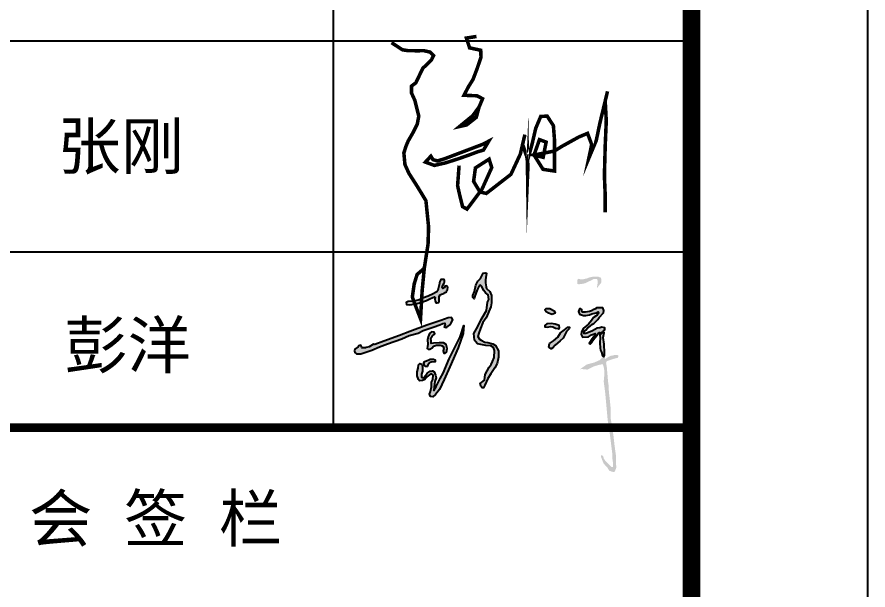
# Model space of a CAD drawing. Extents: x 19118 to 566552, y -1188739 to 92943.
# Drawn here: x 393780 to 401007, y -129700 to -124834 of the extents above; entities that cross this region are included whole.
import ezdxf

# ---------------------------------------------------------------- set-up
doc = ezdxf.new("R2010")
doc.units = 0
doc.header["$LTSCALE"] = 1000
doc.header["$MEASUREMENT"] = 0
doc.layers.get('0').update_dxf_attribs({"linetype": 'CONTINUOUS'})
doc.layers.add('PUB_TITLE', color=4, linetype='CONTINUOUS')
doc.layers.add('图框', color=4, linetype='CONTINUOUS')
doc.styles.add('STYLE-黑体', font='simhei.ttf')

# ---------------------------------------------------------------- blocks, each defined once
blk = doc.blocks.new('新块HGJHJFKJFJKFHK')
for points in [[(353176.6216830318, 136860.5037889128), (353168.4671395887, 136876.121503787), (353173.2246149438, 136895.1343422757), (353183.4173992416, 136921.6167452108), (353196.3309980691, 136955.5679813566), (353214.0004922226, 136981.3710670754), (353240.5734648299, 137043.0551178254), (353244.9122317932, 137066.6535303375), (353245.3941414519, 137086.8802187509), (353244.4303221339, 137108.5518273154), (353236.2362778992, 137130.22343588), (353217.4370611031, 137146.59797887), (353214.0636934894, 137157.6747250498), (353211.6525651631, 137179.8274861762), (353210.2068361859, 137195.7201453698), (353212.1360548534, 137209.2048480563), (353216.9551514438, 137234.2481807199), (353209.7249265262, 137236.1742534317), (353197.1936953608, 137233.7662969247), (353182.2513358677, 137204.3889350429), (353167.7908860347, 137188.4962758484), (353156.7038038136, 137165.3797471324), (353148.5097595793, 137131.186472237), (353140.3157153437, 137107.5887909596), (353140.3157153437, 137095.5490084236), (353147.0640306021, 137088.3251389019), (353148.5097595793, 137098.438117491), (353159.1149321417, 137125.4075228506), (353165.8616673672, 137142.7451022124), (353175.984930269, 137162.4906380646), (353181.8989888062, 137165.3899844208), (353188.6030631778, 137159.7221827543), (353202.5263022436, 137136.0199348881), (353211.2938979743, 137123.1385009884), (353225.7322273641, 137111.2881082903), (353229.3425997277, 137086.0400298567), (353222.638525357, 137070.5824554245), (353217.4813019894, 137023.6942115269), (353186.2330156742, 136971.536688981), (353166.8476071288, 136932.7995204531), (353144.9025472789, 136891.8701097075), (353148.5492603709, 136855.7441809854), (353153.877127158, 136846.8713767772), (353165.1253726091, 136833.2667515668), (353213.0777537283, 136824.3946785935), (353242.0871351687, 136823.2115405343), (353255.7022680603, 136813.1555982669), (353261.6226467229, 136796.5938591439), (353259.2541792509, 136757.5546906026), (353250.9669131483, 136733.8948543597), (353243.2705788887, 136717.9239530315), (353231.4298215625, 136701.9537829388), (353210.1183544127, 136660.5483382788), (353204.7889075927, 136628.6072668576), (353181.7014848473, 136610.270820646), (353184.6608841638, 136594.8922195822), (353191.7647065464, 136584.8362773148), (353198.8701089616, 136584.8362773148), (353207.1573750647, 136599.6240405842), (353224.9185110549, 136637.4800710661), (353241.7268879483, 136664.2352246182), (353264.326080909, 136699.046392999), (353277.9791345596, 136722.0971105743), (353285.04187612, 136759.2606616112), (353285.04187612, 136794.0718299932), (353267.6899683322, 136825.1946495679), (353253.4191222987, 136834.0221172128), (353223.5154429334, 136842.170267641), (353207.8841896327, 136843.5281708398), (353186.8160473593, 136854.3928589007)], [(353884.5833128481, 136782.4203331858), (353882.0758025893, 136832.1267563663), (353877.9930007574, 136869.218646384), (353882.0758025893, 136898.3364198782), (353879.8827186325, 136901.2189478319), (353857.4078857377, 136893.4555920212), (353859.6527831606, 136870.3301234234), (353857.6095686769, 136840.0671828007), (353860.7817157879, 136808.9605036775), (353861.8457616833, 136798.5262668364), (353867.8555175695, 136787.4366045614), (353873.6298455982, 136765.2918040339), (353881.1862447597, 136761.4455914753), (353884.8677185485, 136767.9426135122)]]:
    blk.add_hatch(color=256).paths.add_polyline_path(points)
h = blk.add_hatch(color=256)
h.paths.add_polyline_path([(352610.3483961909, 136816.686734337), (352656.5539673246, 136833.2234874052), (352737.6761991517, 136862.555543668), (352779.0139157455, 136880.7770875456), (352829.4712671288, 136894.1377822555), (352858.044965859, 136909.3236670125), (352892.692636379, 136920.8629662491), (352913.9688918609, 136928.7594745412), (352951.8097361173, 136942.3250762398), (352970.1270996216, 136949.5613286715), (352980.3574035396, 136951.6900846307), (352982.0581156421, 136940.6213125578), (352977.3724802597, 136929.5525404852), (352986.743751023, 136926.9987922491), (352992.2884195587, 136929.1275482083), (353008.0547149102, 136940.1963202808), (353017.000807649, 136952.1150769073), (353026.3720784141, 136969.1451245811), (353018.2763417247, 136984.0464162949), (352999.5338001959, 136981.0676757813), (352957.3457275503, 136966.166384067), (352878.9394288217, 136939.771328004), (352783.3437899216, 136904.3527752002), (352723.3416257226, 136881.3348899089), (352634.9393048775, 136848.6787869058), (352584.0394212306, 136829.9449755516), (352576.9068429261, 136831.5121345735), (352551.8213394266, 136817.8896142639), (352534.9096665382, 136814.0760674927), (352531.1958666425, 136810.7064858674), (352510.9695405755, 136810.7709936238), (352509.2861826788, 136819.8969438585), (352505.4422262455, 136826.1428125018), (352494.8735153284, 136822.5379672941), (352489.3375238939, 136817.2559204226), (352472.0353813916, 136803.5688923568), (352469.154583341, 136795.4029693197), (352471.7924225186, 136784.3569646903), (352481.4066521549, 136777.8720378912), (352504.7220267337, 136777.8720378912), (352567.5876347786, 136798.7687563709)])
h.paths.add_polyline_path([(352954.4736066051, 137111.8628436172), (352962.8817189853, 137115.9344214146), (352974.587130337, 137119.2508790052), (352982.8997945893, 137125.0831390923), (352989.6332261753, 137129.3482401589), (352992.1062004049, 137135.4119692548), (352996.6009395304, 137141.0203494824), (352997.945890428, 137153.3678929602), (352990.5356448423, 137163.4690486878), (352983.3423268199, 137159.8755872027), (352976.383290567, 137151.7969393641), (352968.9643678791, 137146.856404144), (352964.7820044453, 137155.587718693), (352968.3309393916, 137160.6876260171), (352972.3310836726, 137168.4513242209), (352977.2076153103, 137177.3268325782), (352979.8714857954, 137184.8666509223), (352979.8714857954, 137192.41026384), (352977.6588246427, 137197.7340510251), (352965.8839964694, 137199.0659464645), (352958.1179896793, 137198.1780161712), (352955.4541191938, 137193.9622445657), (352952.7902487065, 137186.6425115074), (352949.900773556, 137179.5428637372), (352948.7901044278, 137168.6752040806), (352947.2369030686, 137159.7996957231), (352943.6879681228, 137146.0481599028), (352941.9091620985, 137136.2847212519), (352935.9132842286, 137128.3009377619), (352928.1472774381, 137125.4170615958), (352915.044852573, 137116.5415532385), (352886.0025903075, 137104.2015989089), (352860.5960340113, 137094.9959626222), (352844.812384455, 137087.8090396518), (352829.1762456424, 137081.4910741042), (352802.8759477851, 137075.7119380512), (352773.6514663636, 137073.6249224049), (352761.9634092157, 137069.0372825571), (352763.6294129081, 137056.9401809567), (352781.9988390259, 137054.8531653105), (352818.6856286488, 137060.6930145457), (352848.0749750179, 137070.7031005), (352877.4556442848, 137079.3774964405), (352895.4866634035, 137089.3837878207), (352913.2660465483, 137096.0622378885), (352922.1600766717, 137099.8036877558), (352926.012710209, 137095.9028657848), (352925.0929373377, 137086.7086132196), (352926.9324830798, 137075.2186434435), (352931.9912338713, 137066.7150033292), (352938.1346224849, 137065.489355958), (352946.1349110445, 137069.0942011656), (352949.2326366585, 137076.0534497021), (352949.2326366585, 137090.2261832257), (352949.6317833751, 137102.9493895209)])
h.paths.add_polyline_path([(352903.6778482203, 136835.5154100399), (352902.7754295538, 136848.6066900034), (352902.5151164765, 136866.0237842143), (352910.0555186016, 136876.9407733307), (352923.3314855178, 136890.1990145446), (352921.2489809026, 136899.5564337879), (352905.1182472459, 136901.8976858855), (352893.924784943, 136892.5402666429), (352887.1653220491, 136873.5636025578), (352882.4796866667, 136857.186221596), (352883.7205123324, 136831.9181539813), (352882.0805399497, 136818.5195135326), (352880.1195147703, 136808.0578732832), (352887.3215098944, 136803.1552838018), (352896.8055829932, 136803.1552838018), (352908.5804111664, 136812.3077960539), (352917.4137015715, 136821.7866416619), (352932.7895273087, 136825.7102310763), (352954.3781584757, 136826.3628977881), (352962.2309362916, 136824.074769725), (352971.3939565956, 136818.8458468876), (352975.3160069524, 136807.0788732172), (352972.3744691843, 136794.3328994791), (352975.3160069524, 136782.2395924526), (352981.8585422826, 136781.2567978118), (352990.0410499959, 136786.4857206495), (352993.642047558, 136807.7315399275), (352988.7308075102, 136830.939153914), (352974.0057644667, 136839.7653328105), (352948.4950829404, 136839.4389994553), (352917.4137015715, 136838.1298714591)], flags=17)
h.paths.add_polyline_path([(352893.2566480469, 136727.1385848181), (352902.9055860932, 136729.9313912106), (352925.7784284395, 136732.7241976032), (352926.2903774902, 136744.4038960737), (352916.6327623418, 136747.4509389173), (352898.5930661196, 136747.7051753687), (352890.7142569949, 136744.4038960737), (352877.499029797, 136737.8013374837), (352866.0626086243, 136734.5000581889), (352862.7566325492, 136724.8542513292), (352866.5658805729, 136712.1576070526), (352872.6658836729, 136705.5550484628), (352882.0718628461, 136706.3177578173), (352884.6142538972, 136713.9334676393)], flags=17)
h.paths.add_polyline_path([(352848.0142353, 136662.8660920631), (352853.9406963484, 136680.1731436305), (352853.9406963484, 136703.4035250602), (352851.2074090415, 136719.3445300231), (352838.9032776123, 136722.9873209697), (352832.0657207947, 136715.7017390771), (352829.3237563861, 136697.0286409043), (352824.3170682103, 136675.1643060803), (352824.3170682103, 136653.3037658291), (352831.9008558472, 136632.4222256452), (352836.9248982286, 136625.5198957172), (352854.5047080149, 136626.7758996786), (352867.0604754193, 136632.4222256452), (352877.09988308, 136646.219296354), (352887.1479678433, 136653.1216262822), (352894.6796928663, 136658.7641576746), (352903.4695977592, 136666.2925922967), (352914.1424339064, 136656.2559443255), (352912.2595026521, 136633.0483303393), (352905.985957501, 136617.3653564014), (352904.7277776292, 136589.7674204108), (352899.0789838634, 136564.6776977688), (352894.6796928663, 136548.3686191366), (352899.7037352477, 136535.193858548), (352912.884254036, 136533.9416491605), (352927.3316297983, 136546.4865104818), (352951.1849847338, 136575.3404504339), (352976.2965195426, 136631.7923263811), (353009.2174466532, 136703.9233816856), (353055.518465912, 136810.6723347026), (353084.0140707162, 136893.2270845188), (353088.9947275859, 136938.7771496411), (353066.9201786746, 136874.7247421724), (353030.6759212837, 136798.1122950854), (353005.269364988, 136748.6082839578), (352971.7063322882, 136667.2450303455), (352953.7967926045, 136637.8826174905), (352932.104036205, 136592.5184864887), (352918.8454234945, 136570.8400857862), (352920.0515407505, 136590.5111568946), (352924.8673326708, 136620.6211008088), (352930.8979189489, 136641.4950518449), (352928.8848311557, 136657.5536886001), (352920.849834186, 136675.2174301146), (352910.4720195243, 136681.998333678), (352898.6190974275, 136680.1731436307), (352880.8397142836, 136668.3340730554), (352872.631175261, 136656.4912079064), (352860.778253166, 136641.9162495489), (352849.3852175036, 136645.1036916267)])
h = blk.add_hatch(color=256)
h.paths.add_polyline_path([(353600.6468818537, 137020.8972380561), (353575.9336065208, 137034.9259795047), (353554.3108731322, 137033.8035339419), (353546.448635547, 137026.2279404363), (353554.3108731317, 137015.0049472771), (353566.9479664196, 137008.5517993342), (353589.1331910822, 137000.134554465), (353605.9810687671, 137007.4293537714)])
h.paths.add_polyline_path([(353605.5386599009, 136944.8912206643), (353582.5871198787, 136948.4194290295), (353558.9293056992, 136948.0662425755), (353547.2765721418, 136938.893632061), (353547.9828462983, 136929.7210215452), (353561.0481281676, 136927.9572829801), (353580.1159503474, 136931.8379465648), (353593.1796521861, 136930.7791184374), (353608.0098294313, 136923.3709777225), (353620.7211842071, 136920.195955811), (353626.0174503615, 136917.3733891187), (353630.9613694525, 136927.2516413067), (353627.7839257666, 136937.8355351683)])
h.paths.add_polyline_path([(353651.3548382041, 136866.4121668601), (353670.4463608577, 136903.2305750257), (353685.5419834233, 136918.7568855392), (353687.3179390193, 136928.5159464394), (353677.106194343, 136928.5159464394), (353658.4586605858, 136913.4334955098), (353635.3728178721, 136896.5770687229), (353620.2771953074, 136872.1786852359), (353596.3017947632, 136851.3297159289), (353574.1023498164, 136836.6911245779), (353568.7744830288, 136815.3982956881), (353582.5381388962, 136806.5262227146), (353591.4179168758, 136810.9618935835), (353604.7375838445, 136826.0443445143), (353634.4848400727, 136850.8858563501)])
h.paths.add_polyline_path([(353811.789673829, 137194.1436029371), (353822.3553455989, 137200.7905281278), (353842.312725611, 137200.7905281273), (353845.8346162001, 137193.3611816008), (353845.8346162005, 137177.3310502485), (353842.3127256096, 137155.4364150387), (353844.2688048161, 137150.3536012875), (353850.5304703205, 137160.5192287884), (353867.3578075939, 137181.632173895), (353867.3578075939, 137194.1436029408), (353865.4001483559, 137207.8279327512), (353850.9223181745, 137213.6924366042), (353827.8333153953, 137214.4748579412), (353818.0513393334, 137214.0836472729), (353796.919995795, 137209.3920441904), (353787.9185553775, 137205.0909205413), (353763.2653212473, 137199.6168961221), (353753.8736130078, 137198.83520602), (353735.8738922356, 137202.3539083317), (353731.9601537916, 137198.0535159173), (353730.7861902621, 137174.2035586027), (353738.612087117, 137171.4665463931), (353755.8312722449, 137173.0306578319), (353775.0049565476, 137176.9405708126), (353791.8322938271, 137185.5420868756)])
h.paths.add_polyline_path([(353803.4945075708, 136934.888658529), (353817.6373710367, 136945.2005330246), (353824.1360412915, 136949.0197728773), (353846.6878333008, 136971.9337495285), (353853.9496588525, 136983.7731737044), (353879.560392173, 137008.978840513), (353881.0898628277, 137023.1092236115), (353876.1206632298, 137038.0037471751), (353849.7451945809, 137037.6220425604), (353840.5237247567, 137037.4885898571), (353835.6023311121, 137033.039393477), (353825.4190270067, 137029.2801148862), (353810.7215724224, 137021.5516932862), (353799.1193998782, 137018.0739401289), (353777.4603257594, 137012.6642643801), (353761.990235691, 137012.6642643799), (353756.9625749197, 137016.9142015862), (353755.8028316749, 137028.5071996016), (353751.5478063906, 137032.3710447837), (353743.4264436122, 137031.5981295003), (353737.6245673248, 137017.3010248459), (353744.2006591307, 137002.6170969316), (353755.0286161578, 136997.5935132069), (353766.6323687346, 136995.2747673568), (353779.3942845231, 136994.5018520736), (353799.1193998777, 136998.3664284901), (353813.8152744295, 137004.1629274985), (353838.5680505564, 137009.9586952709), (353849.7831153409, 137014.5961869714), (353853.2639251077, 137009.1857799877), (353842.4359680819, 136996.8205979242), (353823.4850682439, 136982.909585293), (353811.1086801821, 136965.9069115295), (353793.7046313495, 136945.8133078663), (353766.2452609749, 136922.6280430694), (353753.8688729121, 136901.3754320996), (353751.9349141503, 136887.463688234), (353760.8304924448, 136872.3936682957), (353794.0917391074, 136873.5526756033), (353811.1086801807, 136884.7588503597), (353823.0979604912, 136889.3963420609), (353832.3790665083, 136892.8740952177), (353831.3773264294, 136882.8664144533), (353815.7271127468, 136863.0901667323), (353798.9076756337, 136836.7386548455), (353804.6416105605, 136832.5377103774), (353813.8152744304, 136840.9395993141), (353818.7844740287, 136853.1607281031), (353829.869976222, 136867.2911111986), (353840.5715307086, 136881.803930153), (353848.5996716199, 136891.7333687824), (353856.2438648343, 136897.4618629449), (353857.9637293066, 136891.542516475), (353874.3438302921, 136899.140515789), (353878.7956568454, 136907.009596961), (353886.4398500589, 136914.2656408177), (353886.0590624274, 136924.9592199131), (353870.0043606395, 136927.632614687), (353858.5364907878, 136924.9592199133), (353843.2481043572, 136922.6675297542), (353817.6373710376, 136908.537146656), (353794.7032113583, 136898.9894126373), (353778.650089608, 136892.4975092468), (353767.9469550829, 136891.733368782), (353771.3866840261, 136905.1003426522), (353779.7956125666, 136912.3563865068), (353787.8237534766, 136923.4316702193)])
h = blk.add_hatch(color=256)
h.paths.add_polyline_path([(353869.6219929759, 136893.6426230924), (353873.8264572471, 136898.2260034104), (353874.3438302926, 136899.140515789), (353857.9637293057, 136891.542516475), (353859.6835937779, 136885.623170005)])
h.paths.add_polyline_path([(353900.3093680483, 136736.5638617243), (353912.3476293273, 136741.2700895042), (353924.1251854012, 136745.1924334791), (353947.4180122577, 136752.2532376185), (353959.1955683157, 136754.083518559), (353963.6449374962, 136762.4510394552), (353962.5973764989, 136768.4654464618), (353955.5314748758, 136771.6031753937), (353944.5391945555, 136771.6031753937), (353935.6404562001, 136769.2500615033), (353928.5745545742, 136767.6808314213), (353918.6298352485, 136765.8505504791), (353913.3951903367, 136763.2356545007), (353905.8047181917, 136759.5750926157), (353895.3370083878, 136751.7296734342), (353887.2235457669, 136748.5919445023), (353886.4382700277, 136753.8217364639), (353884.8677185485, 136767.9426135131), (353874.9103589705, 136791.2836313407), (353873.0174810309, 136788.397447212), (353873.783796391, 136759.4829570191), (353859.74205495, 136743.0564963518), (353827.2297432991, 136728.542214933), (353785.0318375179, 136717.4830183903), (353746.2942010923, 136690.5282377136), (353759.4369045137, 136691.2192546889), (353787.4872535472, 136688.1540745766), (353812.7029321352, 136700.2039378363), (353828.6138510411, 136707.8073182682), (353857.6674733688, 136716.1009844398), (353874.9609199842, 136718.8657835758), (353880.495770921, 136702.2777199968), (353882.5703525017, 136693.2923056142), (353884.6465141149, 136666.3375249376), (353880.4957709205, 136620.7208985212), (353889.2634981405, 136553.4789285128), (353895.8568388056, 136480.2894307604), (353902.9211603967, 136401.8718006938), (353913.1234248821, 136339.9223116745), (353928.4386718473, 136216.0840261219), (353929.6584562981, 136207.5541710894), (353928.681996726, 136190.2509597818), (353932.3413500721, 136164.6621258884), (353933.3162296116, 136151.9890939343), (353932.8295798576, 136136.6353548568), (353926.9755625236, 136136.3918536372), (353921.8530998542, 136138.5848270856), (353889.411889629, 136172.4607460374), (353881.1183033981, 136184.1583106423), (353878.4354096241, 136194.8811391339), (353875.5091909734, 136201.4615219488), (353864.5327109694, 136202.4362580628), (353864.2878060611, 136197.0748438173), (353871.3616078389, 136177.8221602879), (353879.6551940721, 136156.8635057412), (353903.5594931915, 136130.2992044966), (353906.2423869697, 136125.1812914665), (353911.3648496354, 136116.4079352085), (353923.8044389635, 136111.2900221831), (353935.0242438461, 136108.1215813853), (353940.3900313936, 136108.3658138401), (353943.5611549518, 136112.7524919711), (353946.4889536365, 136119.3321435543), (353951.3665113975, 136131.7616742857), (353950.5922958795, 136158.0210505793), (353950.2604892286, 136197.6949310034), (353942.0064037913, 136257.7315095539), (353935.6467763209, 136313.9137489476), (353928.824199575, 136363.8190680166), (353920.4184310981, 136407.747273065), (353919.7121569426, 136469.963662817), (353915.5124327652, 136513.0882407307), (353911.3490493177, 136548.6386875744), (353908.1289447783, 136582.4495266195), (353909.3692696379, 136589.8913041408), (353905.6451349952, 136616.3503075455), (353903.1629052423, 136641.9830155441), (353898.1984457388, 136699.8624511393), (353893.7664569076, 136726.1035465609), (353895.3370083864, 136732.3797356592)])
for points in [[(353175.984930269, 137162.4906380645), (353165.8616673667, 137142.7451022114), (353159.1149321408, 137125.4075228656), (353148.5097595793, 137098.438117491), (353147.0640306021, 137088.3251389017), (353140.3157153437, 137095.5490084232), (353140.3157153437, 137107.5887909592), (353148.5097595793, 137131.1864722358), (353156.7038038136, 137165.3797471321), (353167.7908860347, 137188.4962758481), (353182.2513358677, 137204.3889350425), (353197.1936953608, 137233.7662969244), (353209.7249265262, 137236.1742534316), (353216.9551514438, 137234.2481807197), (353212.1360548534, 137209.204848057), (353210.2068361859, 137195.7201453698), (353211.6525651631, 137179.8274861752), (353214.0636934894, 137157.67472505), (353217.4370611031, 137146.5979788698), (353236.2362778992, 137130.2234358799), (353244.4303221339, 137108.5518273151), (353245.3941414519, 137086.8802187502), (353244.9122317927, 137066.6535303368), (353240.5734648299, 137043.0551178253), (353214.0004922226, 136981.3710670749), (353196.3309980691, 136955.5679813568), (353183.4173992402, 136921.6167452106), (353173.2246149438, 136895.1343422758), (353168.4671395887, 136876.1215037869), (353176.6216830318, 136860.5037889127), (353186.8160473597, 136854.3928589002), (353207.8841896327, 136843.5281708395), (353223.5154429334, 136842.1702676407), (353253.4191222987, 136834.0221172126), (353267.6899683322, 136825.1946495677), (353285.04187612, 136794.0718299929), (353285.04187612, 136759.260661611), (353277.9791345592, 136722.0971105738), (353264.3260809085, 136699.0463929982), (353241.7268879483, 136664.2352246162), (353224.9185110549, 136637.4800710657), (353207.1573750647, 136599.6240405836), (353198.8701089616, 136584.8362773145), (353191.7647065464, 136584.8362773145), (353184.6608841638, 136594.892219582), (353181.7014848469, 136610.2708206458), (353204.7889075927, 136628.6072668574), (353210.1183544127, 136660.5483382788), (353231.429821562, 136701.9537829383), (353243.2705788887, 136717.9239530315), (353250.9669131483, 136733.8948543599), (353259.2541792509, 136757.5546906024), (353261.6226467229, 136796.5938591437), (353255.7022680603, 136813.1555982665), (353242.0871351687, 136823.211540534), (353213.0777537283, 136824.3946785933), (353165.1253726091, 136833.2667515667), (353153.877127158, 136846.8713767767), (353148.5492603709, 136855.7441809853), (353144.9025472789, 136891.8701097072), (353166.8476071283, 136932.7995204504), (353186.2330156742, 136971.5366889802), (353217.4813019894, 137023.6942115267), (353222.638525357, 137070.5824554244), (353229.3425997277, 137086.0400298566), (353225.7322273641, 137111.2881082898), (353211.2938979743, 137123.1385009881), (353202.5263022431, 137136.0199348876), (353188.6030631773, 137159.7221827542), (353181.8989888062, 137165.3899844205), (353175.984930269, 137162.4906380645)], [(352829.1762456424, 137081.4910741039), (352802.8759477851, 137075.7119380509), (352773.6514663636, 137073.6249224046), (352761.9634092157, 137069.037282557), (352763.6294129081, 137056.9401809566), (352781.9988390259, 137054.8531653102), (352818.6856286488, 137060.6930145456), (352848.0749750179, 137070.7031004996), (352877.4556442848, 137079.3774964403), (352895.4866634035, 137089.3837878205), (352913.2660465487, 137096.0622378883), (352922.1600766717, 137099.8036877556), (352922.1600766717, 137099.8036877556), (352926.012710209, 137095.9028657846), (352925.0929373377, 137086.7086132197), (352926.9324830798, 137075.2186434432), (352931.9912338713, 137066.7150033289), (352938.1346224849, 137065.4893559577), (352946.1349110445, 137069.0942011655), (352949.2326366585, 137076.0534497019), (352949.2326366585, 137090.2261832269), (352949.6317833751, 137102.9493895207), (352954.4736066051, 137111.862843617), (352962.8817189853, 137115.9344214144), (352974.587130337, 137119.2508790049), (352982.8997945893, 137125.0831390924), (352989.6332261753, 137129.3482401586), (352992.1062004049, 137135.4119692548), (352996.6009395304, 137141.0203494823), (352997.945890428, 137153.36789296), (352990.5356448423, 137163.4690486876), (352983.3423268199, 137159.8755872025), (352976.383290567, 137151.7969393641), (352968.9643678791, 137146.8564041437), (352968.9643678791, 137146.8564041437), (352968.9643678791, 137146.8564041437), (352964.7820044453, 137155.5877186928), (352968.3309393916, 137160.6876260169), (352972.3310836721, 137168.4513242209), (352977.2076153103, 137177.3268325782), (352979.8714857954, 137184.8666509221), (352979.8714857954, 137192.4102638399), (352977.6588246427, 137197.7340510249), (352965.8839964694, 137199.0659464643), (352958.1179896793, 137198.1780161711), (352955.4541191938, 137193.9622445655), (352952.7902487069, 137186.6425115087), (352949.900773556, 137179.5428637371), (352948.7901044278, 137168.6752040809), (352947.2369030691, 137159.7996957236), (352943.6879681228, 137146.0481599023), (352941.9091620985, 137136.2847212517), (352935.9132842286, 137128.3009377616), (352928.1472774381, 137125.4170615956), (352915.044852573, 137116.5415532383), (352886.0025903066, 137104.2015989083), (352860.5960340109, 137094.9959626218), (352844.812384455, 137087.8090396513), (352829.1762456424, 137081.4910741039)], [(353825.4190270067, 137029.2801148851), (353810.7215724224, 137021.5516932863), (353799.1193998777, 137018.0739401284), (353777.4603257608, 137012.6642643799), (353761.9902356905, 137012.6642643799), (353756.9625749202, 137016.914201586), (353755.8028316749, 137028.5071996015), (353751.5478063906, 137032.3710447835), (353743.4264436122, 137031.5981295002), (353737.6245673248, 137017.3010248452), (353744.2006591307, 137002.6170969312), (353755.0286161574, 136997.5935132067), (353766.6323687341, 136995.2747673567), (353779.3942845231, 136994.5018520732), (353799.1193998777, 136998.36642849), (353813.81527443, 137004.1629274978), (353838.568050555, 137009.9586952708), (353849.7831153409, 137014.5961869709), (353853.2639251072, 137009.1857799874), (353842.4359680805, 136996.8205979235), (353823.4850682435, 136982.9095852926), (353811.1086801812, 136965.9069115284), (353793.7046313481, 136945.8133078658), (353766.2452609749, 136922.6280430696), (353753.8688729121, 136901.3754320993), (353751.9349141498, 136887.4636882338), (353760.8304924453, 136872.3936682953), (353794.0917391074, 136873.552675603), (353811.1086801812, 136884.7588503592), (353823.0979604847, 136889.3963420596), (353832.3790665083, 136892.8740952172), (353831.3773264294, 136882.8664144527), (353815.7271127496, 136863.0901667341), (353798.9076756337, 136836.7386548453), (353804.6416105605, 136832.5377103771), (353813.81527443, 136840.9395993134), (353818.7844740287, 136853.1607281034), (353829.8699762179, 136867.2911112023), (353840.5715307114, 136881.8039301512), (353848.5996716204, 136891.733368782), (353856.2438648348, 136897.4618629445), (353859.6835937775, 136885.6231700046), (353869.621992975, 136893.6426230912), (353879.8827186325, 136901.2189478319), (353878.7956568445, 136907.0095969605), (353886.4398500589, 136914.2656408175), (353886.0590624269, 136924.9592199129), (353870.004360639, 136927.6326146867), (353858.5364907859, 136924.9592199129), (353843.2481043581, 136922.6675297539), (353817.6373710372, 136908.5371466548), (353794.7032113634, 136898.9894126389), (353778.6500896071, 136892.4975092466), (353767.9469550825, 136891.733368782), (353771.3866840252, 136905.1003426512), (353779.7956125676, 136912.3563865082), (353787.8237534766, 136923.4316702186), (353803.4945075689, 136934.8886585438), (353817.6373710372, 136945.2005330242), (353824.1360412915, 136949.0197728776), (353846.6878333008, 136971.933749528), (353853.9496588516, 136983.7731737029), (353879.5603921725, 137008.9788405121), (353881.0898628277, 137023.1092236113), (353876.1206632298, 137038.0037471749), (353849.7451945809, 137037.6220425601), (353840.5237247576, 137037.4885898569), (353835.6023311121, 137033.039393477), (353825.4190270067, 137029.2801148851)], [(352576.9068429261, 136831.5121345733), (352551.8213394266, 136817.8896142638), (352534.9096665382, 136814.0760674924), (352531.1958666425, 136810.7064858673), (352510.9695405755, 136810.7709936235), (352509.2861826788, 136819.8969438582), (352505.4422262455, 136826.1428125015), (352494.8735153284, 136822.5379672939), (352489.3375238949, 136817.2559204226), (352472.0353813916, 136803.5688923567), (352469.154583341, 136795.4029693194), (352471.7924225186, 136784.35696469), (352481.4066521549, 136777.8720378909), (352504.7220267337, 136777.8720378909), (352567.5876347786, 136798.7687563706), (352610.3483961918, 136816.6867343368), (352656.5539673213, 136833.2234874028), (352737.6761991517, 136862.5555436675), (352779.0139157455, 136880.7770875456), (352829.4712671293, 136894.1377822553), (352858.044965859, 136909.3236670123), (352892.692636379, 136920.8629662486), (352913.9688918567, 136928.7594745391), (352951.8097361182, 136942.3250762393), (352970.1270996216, 136949.5613286713), (352980.3574035396, 136951.6900846305), (352982.0581156421, 136940.6213125576), (352977.3724802597, 136929.5525404848), (352986.743751023, 136926.9987922489), (352992.2884195587, 136929.1275482081), (353008.0547149102, 136940.1963202809), (353017.000807649, 136952.1150769072), (353026.3720784141, 136969.1451245809), (353018.2763417247, 136984.0464162946), (352999.5338001964, 136981.0676757811), (352957.3457275517, 136966.1663840674), (352878.9394288221, 136939.7713280034), (352783.3437899235, 136904.3527751999), (352723.3416257231, 136881.3348899088), (352634.9393048463, 136848.6787869066), (352584.0394212306, 136829.9449755512), (352576.9068429261, 136831.5121345733)], [(352824.3170682103, 136653.303765829), (352824.3170682103, 136675.1643060799), (352829.3237563861, 136697.0286409039), (352832.0657207947, 136715.7017390769), (352838.9032776123, 136722.9873209696), (352851.2074090415, 136719.3445300228), (352853.9406963484, 136703.4035250599), (352853.9406963484, 136680.1731436304), (352848.0142353, 136662.8660920629), (352849.3852175036, 136645.1036916266), (352860.778253166, 136641.9162495486), (352872.631175261, 136656.4912079069), (352880.8397142836, 136668.3340730552), (352898.6190974275, 136680.1731436304), (352910.4720195243, 136681.9983336776), (352920.849834186, 136675.2174301145), (352928.8848311557, 136657.5536885996), (352930.8979189489, 136641.4950518449), (352924.8673326708, 136620.6211008086), (352920.0515407505, 136590.5111568946), (352918.8454234945, 136570.8400857861), (352932.104036205, 136592.518486489), (352953.7967926054, 136637.8826174902), (352971.7063322882, 136667.2450303453), (353005.269364988, 136748.6082839574), (353030.6759212837, 136798.1122950852), (353066.9201786746, 136874.7247421719), (353088.9947275859, 136938.7771496408), (353084.0140707162, 136893.2270845186), (353055.518465912, 136810.6723347021), (353009.2174466527, 136703.9233816849), (352976.2965195412, 136631.7923263776), (352951.1849847338, 136575.340450434), (352927.3316297983, 136546.4865104816), (352912.884254036, 136533.9416491602), (352899.7037352477, 136535.1938585478), (352894.6796928663, 136548.3686191364), (352899.0789838638, 136564.6776977684), (352904.7277776292, 136589.7674204103), (352905.985957501, 136617.3653564013), (352912.2595026521, 136633.048330339), (352912.2595026521, 136633.048330339), (352914.1424339064, 136656.2559443251), (352903.4695977592, 136666.2925922965), (352894.6796928663, 136658.7641576743), (352887.1479678433, 136653.1216262818), (352877.09988308, 136646.2192963538), (352867.0604754193, 136632.4222256448), (352854.5047080149, 136626.7758996784), (352836.9248982286, 136625.5198957169), (352831.9008558472, 136632.4222256448), (352824.3170682103, 136653.303765829)], [(352902.7754295538, 136848.6066900025), (352902.5151164765, 136866.023784214), (352910.0555186016, 136876.9407733309), (352923.3314855178, 136890.1990145444), (352921.2489809026, 136899.5564337878), (352905.1182472459, 136901.8976858853), (352893.924784943, 136892.5402666428), (352887.1653220491, 136873.5636025571), (352882.4796866667, 136857.1862215957), (352883.7205123324, 136831.9181539806), (352882.0805399497, 136818.5195135319), (352880.1195147703, 136808.0578732829), (352887.3215098944, 136803.1552838016), (352896.8055829932, 136803.1552838016), (352908.5804111664, 136812.3077960536), (352917.4137015715, 136821.7866416618), (352932.7895273087, 136825.7102310762), (352954.3781584757, 136826.3628977877), (352962.2309362916, 136824.0747697247), (352971.3939565956, 136818.8458468872), (352975.3160069524, 136807.078873217), (352972.3744691843, 136794.332899479), (352975.3160069524, 136782.2395924524), (352981.8585422826, 136781.2567978117), (352990.0410499959, 136786.4857206492), (352993.642047558, 136807.7315399277), (352988.7308075102, 136830.9391539138), (352974.0057644667, 136839.7653328103), (352948.4950829409, 136839.438999455), (352917.4137015715, 136838.1298714589), (352903.6778482203, 136835.5154100397), (352902.7754295538, 136848.6066900025)], [(353884.5833128481, 136782.4203331858), (353882.0758025893, 136832.1267563663), (353877.9930007574, 136869.218646384), (353882.0758025893, 136898.3364198782), (353879.8827186325, 136901.2189478319), (353857.4078857377, 136893.4555920212), (353859.6527831606, 136870.3301234234), (353857.6095686769, 136840.0671828007), (353860.7817157879, 136808.9605036775), (353861.8457616833, 136798.5262668364), (353867.8555175695, 136787.4366045614), (353873.6298455982, 136765.2918040339), (353881.1862447597, 136761.4455914753), (353884.8677185485, 136767.9426135122), (353884.5833128481, 136782.4203331858)]]:
    blk.add_lwpolyline(points, close=True)
for points in [[(353589.1331910822, 137000.1345544647), (353566.9479664196, 137008.551799334), (353554.3108731317, 137015.0049472769), (353546.448635547, 137026.2279404359), (353554.3108731317, 137033.8035339416), (353575.9336065208, 137034.9259795045), (353600.6468818537, 137020.8972380557), (353605.9810687681, 137007.429353771), (353589.1331910822, 137000.1345544647)], [(353561.0481281681, 136927.9572829797), (353580.1159503479, 136931.8379465643), (353593.1796521861, 136930.7791184372), (353608.0098294304, 136923.3709777222), (353620.7211842067, 136920.1959558108), (353626.017450361, 136917.3733891186), (353630.9613694525, 136927.2516413067), (353627.7839257666, 136937.8355351681), (353605.5386599004, 136944.8912206639), (353582.5871198783, 136948.4194290293), (353558.9293056997, 136948.0662425754), (353547.2765721418, 136938.8936320603), (353547.9828462978, 136929.721021545), (353561.0481281681, 136927.9572829797)], [(353568.7744830288, 136815.3982956876), (353574.1023498159, 136836.6911245772), (353596.3017947641, 136851.3297159277), (353620.2771953074, 136872.1786852364), (353635.3728178721, 136896.5770687223), (353658.4586605867, 136913.4334955076), (353677.106194343, 136928.5159464391), (353687.3179390188, 136928.5159464391), (353685.5419834233, 136918.7568855387), (353670.4463608586, 136903.2305750264), (353651.3548382032, 136866.4121668594), (353634.4848400746, 136850.8858563468), (353604.7375838445, 136826.044344515), (353591.4179168758, 136810.9618935834), (353582.5381388962, 136806.5262227141), (353568.7744830288, 136815.3982956876)], [(352893.2566480469, 136727.138584818), (352884.6142538972, 136713.933467639), (352882.0718628461, 136706.3177578171), (352872.6658836729, 136705.5550484625), (352866.5658805729, 136712.1576070524), (352862.7566325492, 136724.8542513289), (352866.0626086243, 136734.5000581886), (352877.499029797, 136737.8013374836), (352890.7142569954, 136744.4038960735), (352898.5930661196, 136747.7051753685), (352916.6327623418, 136747.4509389171), (352926.2903774902, 136744.4038960735), (352925.7784284395, 136732.7241976028), (352902.9055860932, 136729.9313912104), (352893.2566480469, 136727.138584818), (352893.2566480469, 136727.138584818)]]:
    blk.add_lwpolyline(points)
blk = doc.blocks.new('新块FHJDHJDHJ')
at = {"const_width": 20}
for points in [[(131978.2584666444, 87487.76429558732), (132039.202365828, 87447.65656603035), (132070.4184583661, 87442.4573127462), (132128.3901184744, 87441.71492399438), (132160.3481876038, 87442.4573127462), (132196.7667817019, 87434.28749164613), (132216.0906684047, 87414.23337366548), (132204.1984625694, 87389.72340396105), (132155.1456860437, 87342.18824205594), (132115.9877360335, 87260.32798166922), (132091.019411348, 87241.31655020965), (132091.019411348, 87203.29419369483), (132110.0432578817, 87161.70675067767), (132132.6361742963, 87072.3689239138), (132124.3130383424, 87027.21740720281), (132099.3447136574, 86977.31277942471), (132071.9977311699, 86929.78470718022), (132058.9194459652, 86897.70297989273), (132048.2187353859, 86863.24520347605), (132054.1632135373, 86797.89372433652), (132076.7539635974, 86747.98909655854), (132125.5521934091, 86671.5341960194), (132173.1112681536, 86593.11292745639), (132173.1112681536, 86593.11292745639), (132188.1414392239, 86444.45540356019), (132185.0987936102, 86347.14575979055), (132163.7981079596, 86210.30467459431), (132151.6264423274, 86082.58595704811), (132142.4974223089, 85924.45816572558), (132112.487989512, 86002.45557386207), (132095.9814475023, 86047.44301556936), (132106.4850197753, 86120.92228424933), (132122.9915617856, 86174.90701173618), (132163.7981079596, 86210.30467459431), (132185.0987936102, 86347.14575979055)], [(132459.3051791911, 87522.71632263274), (132402.2834657559, 87513.71903685306), (132402.2834657559, 87513.71903685306), (132420.2902086114, 87458.23484613688), (132483.3138086062, 87444.73866426514), (132483.3138086062, 87444.73866426514), (132484.8140094515, 87405.74958187912), (132463.8068649054, 87342.76756861259), (132439.7971523127, 87279.78504894162), (132412.7870380294, 87236.29757686786), (132388.7784086142, 87189.81067193148), (132462.3055808821, 87186.81174547307), (132462.3055808821, 87186.81174547307), (132493.8173808793, 87170.31613073847), (132474.3104371785, 87123.82973220642), (132438.2969514674, 87074.34339440719), (132363.2684951762, 87012.86084436974), (132403.4652124147, 87021.83179712412), (132458.2003381352, 87064.86249248963), (132474.3104371785, 87123.82973220642)], [(132360.8226803683, 86791.71761709452), (132352.4183061013, 86677.85817332659), (132358.9552823484, 86647.9934842079), (132367.3596566154, 86611.59617919684), (132380.4346922871, 86559.33272003697), (132405.649981444, 86545.33367866278), (132490.6328390122, 86658.25981924543), (132545.7329955527, 86780.51848527614), (132530.7905618607, 86828.11492210557), (132453.277296372, 86778.6518789056), (132443.0055240847, 86702.12354973832), (132478.936568585, 86642.71768855734), (132514.9144291591, 86633.99444283382), (132654.3735330247, 86742.1421521327), (132707.4113195937, 86856.39203364111), (132733.3404227265, 86967.10873212013), (132720.3758711603, 86911.75038288056), (132743.94798004, 86842.25778231025), (132751.0200459755, 86795.14445521415), (132748.6630517228, 86740.96425565484), (132747.4840130077, 86818.70111876226), (132773.4136577288, 86910.57223320054), (132794.6287723568, 87002.4436008411), (132822.9148697418, 87069.58015525341), (132859.4526133661, 87071.93594820937), (132894.8107766861, 87017.75574864994), (132900.7032623172, 86941.19602241402), (132900.7032623172, 86874.0594680016), (132900.7032623172, 86819.87926844228), (132900.7032623172, 86760.98748297116), (132835.8805044855, 86770.41014839034), (132785.1997121691, 86851.68044772942), (132815.8438869843, 86938.8407358625), (132853.5590445569, 86924.70648453152), (132837.0590016118, 86838.72459928074), (132785.1997121691, 86851.68044772942), (132900.7032623172, 86874.0594680016), (132941.9549944468, 86899.9721777077), (133037.4230102713, 86952.97448078915), (133088.1027194101, 86974.17560458346), (133111.6759114678, 86910.57223320054), (133095.1747853451, 86832.83511689096), (133137.6050146001, 86934.12914995069), (133157.6416321017, 87030.71159709862), (133201.2503584831, 87212.09853942378), (133188.1330787044, 87157.53828352795), (133194.1782925485, 87044.8458484296), (133188.2858069169, 86908.21694664902), (133183.5707352345, 86735.07477326505), (133188.2858069169, 86620.82489175664), (133188.2858069169, 86526.59823756455)], [(132201.0550814474, 86845.01717951929), (132213.1953349321, 86825.41831903369), (132238.410624088, 86817.95239995618), (132280.4357449564, 86831.0181381451), (132388.7664936616, 86872.08195908228), (132492.4287473171, 86911.27917364903), (132528.8495077707, 86929.94473094936), (132498.9657235641, 86879.54838456411), (132464.4112779533, 86869.28204952658), (132422.3861570854, 86853.41640178196), (132358.8827094554, 86831.0181381451), (132283.2368419862, 86806.75276173349), (132220.6670933666, 86792.7537203593), (132170.2365150538, 86811.41927765962), (132201.0550814474, 86845.01717951929)]]:
    blk.add_lwpolyline(points, dxfattribs=at)

msp = doc.modelspace()

# ---------------------------------------------------------------- linework, layer by layer
at = {"layer": 'PUB_TITLE'}
msp.add_lwpolyline([(243357.0701740279, -192635.9706152947), (401007.0701740279, -192635.9706152947), (401007.0701740279, -103535.9706152947), (243357.0701740279, -103535.9706152947)], close=True, dxfattribs=at)
at = {"layer": 'PUB_TITLE', "const_width": 150}
msp.add_lwpolyline([(247107.0701740279, -191135.9706152947), (399507.0701740279, -191135.9706152947), (399507.0701740279, -105035.9706152947), (247107.0701740279, -105035.9706152947)], close=True, dxfattribs=at)
at = {"layer": '图框', "color": 0}
for p, q in [((390493.2164297219, -125035.5444748867), (399507.0701740279, -125035.5444748867)), ((390493.2164297219, -126828.3444748868), (399507.0701740279, -126828.3444748868))]:
    msp.add_line(p, q, dxfattribs=at)
at = {"layer": '图框', "color": 4, "const_width": 147.885775530689}
msp.add_lwpolyline([(390493.216429722, -105035.9706152947), (399507.0701740279, -105035.9706152947), (399507.0701740279, -191135.9706152947), (390493.216429722, -191135.9706152947)], close=True, dxfattribs=at)
at = {"layer": '图框', "color": 0, "const_width": 75}
msp.add_lwpolyline([(390493.2164297219, -118163.1444748868), (399507.0701740279, -118163.1444748868), (399507.0701740279, -133401.9444748877), (390493.2164297219, -133401.9444748877)], close=True, dxfattribs=at)
at = {"layer": '图框', "color": 0}
msp.add_lwpolyline([(396469.2211947025, -128322.3436248354), (396469.2211947025, -119657.1436248339)], dxfattribs=at)
at = {"layer": '图框', "color": 0, "const_width": 75}
msp.add_lwpolyline([(390493.2164297219, -128322.3444748868), (399507.0701740279, -128322.3444748868)], dxfattribs=at)

# ---------------------------------------------------------------- block references
at = {"xscale": 1.5, "yscale": 1.5, "zscale": 1.5}
for name, p in [('新块FHJDHJDHJ', (198993.2233160374, -256283.4818267544)), ('新块HGJHJFKJFJKFHK', (-132057.8990696057, -332860.913970617))]:
    msp.add_blockref(name, p, dxfattribs=at)

# ---------------------------------------------------------------- texts
at = {"layer": '图框', "color": 4, "style": 'STYLE-黑体'}
for s, p in [('张刚', (394122.9376023979, -126127.0494814165)), ('彭洋', (394180.4724045343, -127817.9674044721))]:
    msp.add_text(s, height=394.415999994264, dxfattribs=at).set_placement(p)
at = {"layer": '图框', "color": 0, "style": 'STYLE-黑体'}
msp.add_text('会 签 栏', height=394.415999994264, dxfattribs=at).set_placement((393881.4890679888, -129289.8936578921))

doc.saveas('drawing.dxf')
